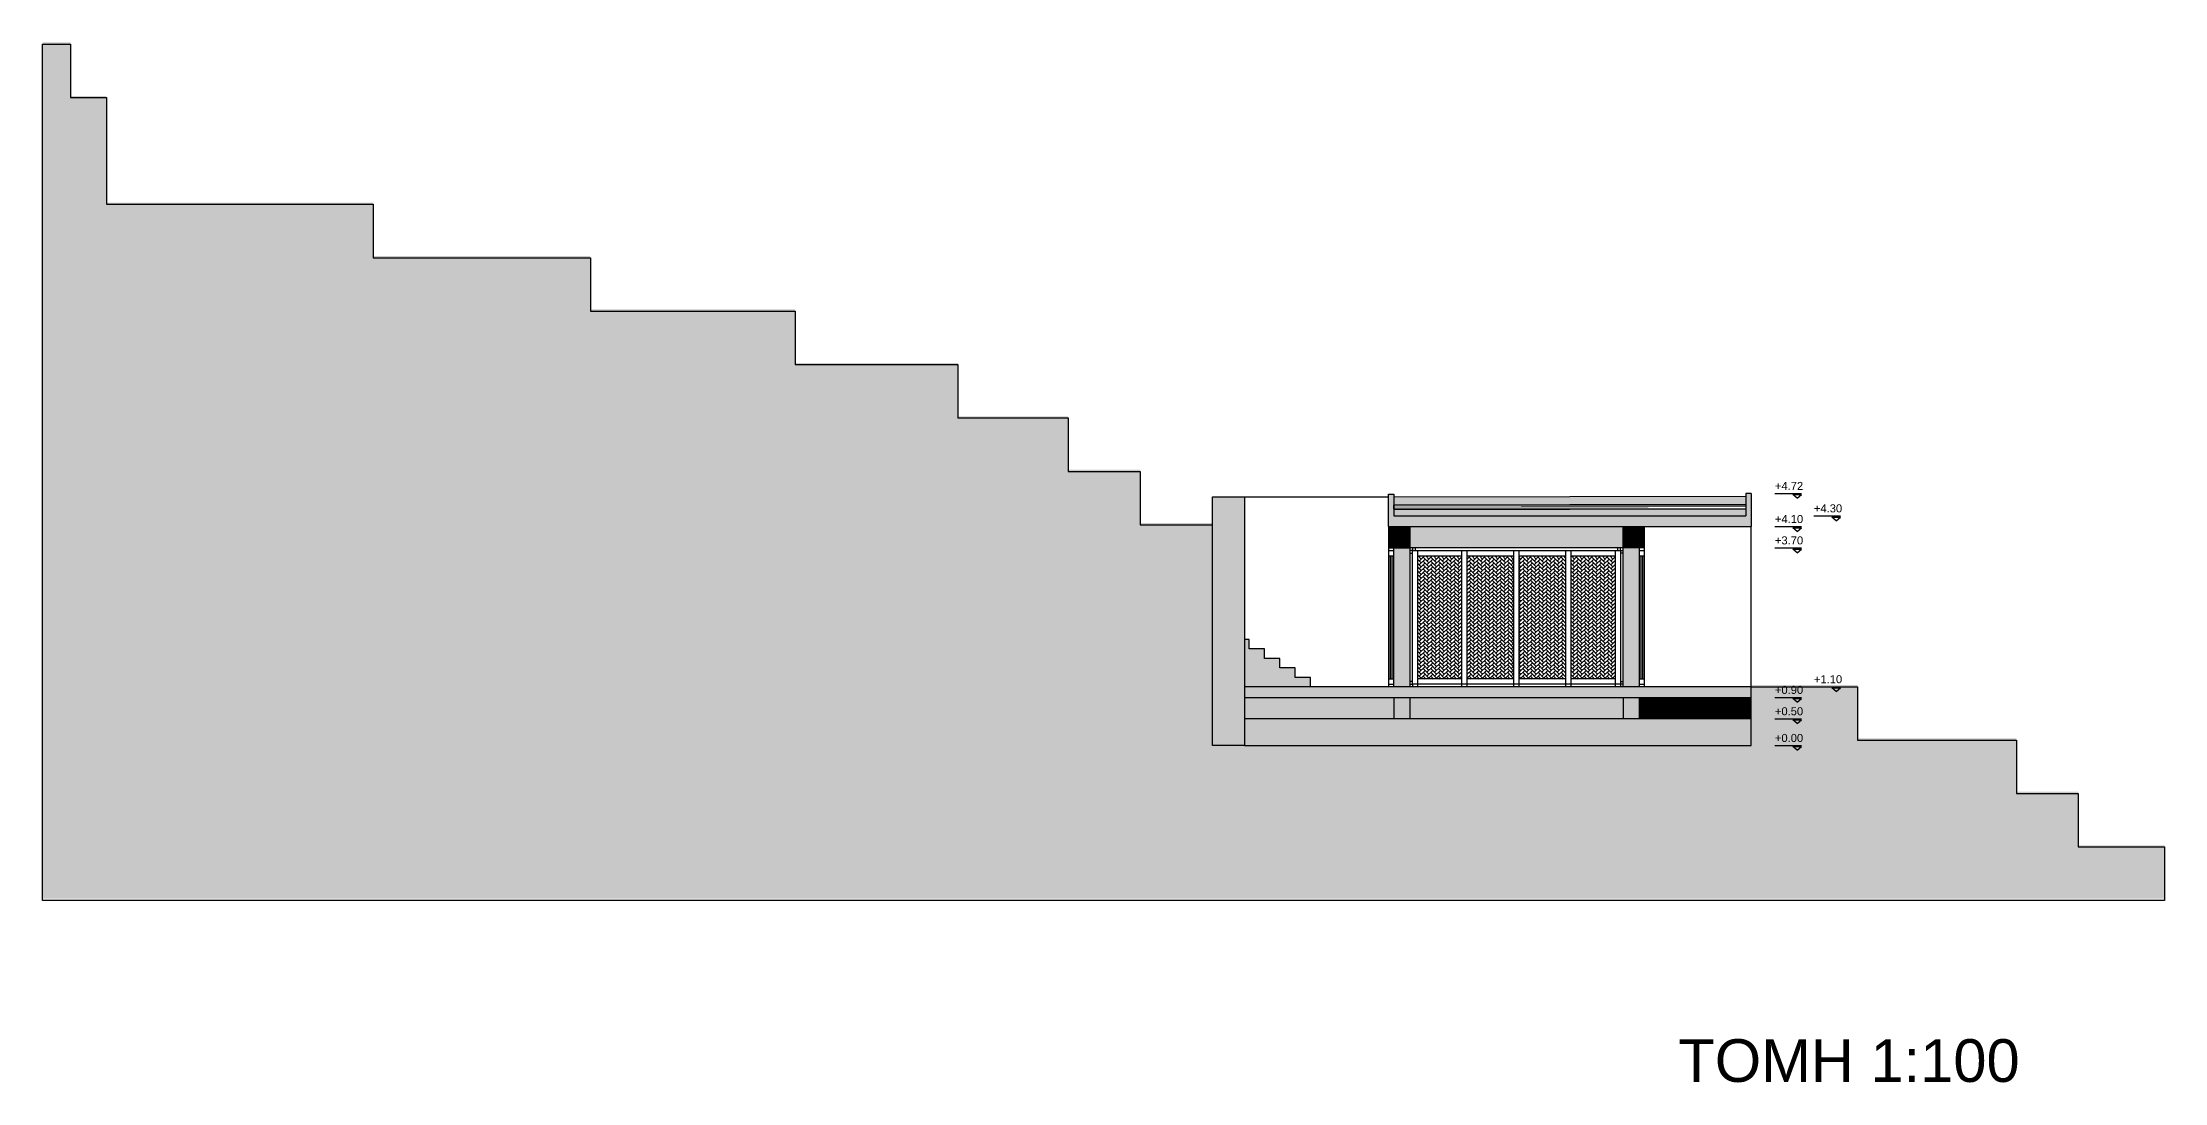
# Model space of a CAD drawing. Header units: millimetres. Extents: x 3409 to 3822, y 896 to 1108.
# Drawn here: x 3501.4 to 3541.18, y 1073.95 to 1093.43 of the extents above; entities that cross this region are included whole.
import ezdxf

# ---------------------------------------------------------------- set-up
doc = ezdxf.new("R2010")
doc.units = ezdxf.units.MM
for name, color, linetype in [('a-epipla', 8, 'Continuous'), ('a-skales', 4, 'Continuous'), ('a-toixoi', 5, 'Continuous'), ('edafos', 2, 'Continuous'), ('Hatch', 27, 'Continuous'), ('Layer1', 5, 'Continuous'), ('line', 1, 'Continuous'), ('toixoi_provolh', 150, 'Continuous')]:
    doc.layers.add(name, color=color, linetype=linetype)
doc.styles.get("Standard").update_dxf_attribs({"font": 'arial.ttf'})
doc.linetypes.add('BATTING', pattern='A,0.00254,-2.54,[134,ltypeshp.shx,S=2.54,R=0,X=-2.54,Y=0],-5.08,[134,ltypeshp.shx,S=2.54,R=180,X=2.54,Y=0],-2.54', length=10.16254)
pattern_1 = [(0, (-0.19314, -244.73637), (0.055245, 0.055245), [0.055245, -0.055245]), (0, (-0.19314, -244.71565), (0.055245, 0.055245), [0.055245, -0.055245]), (0, (-0.19314, -244.694934), (0.055245, 0.055245), [0.055245, -0.055245]), (90, (-0.186234, -244.68803), (-0.055245, 0.055245), [0.055245, -0.055245]), (90, (-0.16552, -244.68803), (-0.055245, 0.055245), [0.055245, -0.055245]), (90, (-0.1448, -244.68803), (-0.055245, 0.055245), [0.055245, -0.055245])]

msp = doc.modelspace()

# ---------------------------------------------------------------- hatches: boundary and pattern name
at = {"layer": 'a-epipla', "true_color": 0x000000}
h = msp.add_hatch(color=18, dxfattribs=at)
h.dxf.hatch_style = 1
h.paths.add_polyline_path([(3533.43, 1084.979), (3533.33, 1084.979), (3533.33, 1084.559), (3526.73, 1084.559), (3526.73, 1084.969), (3526.63, 1084.969), (3526.63, 1084.359), (3533.43, 1084.359)])
at = {"layer": 'a-epipla'}
h = msp.add_hatch(dxfattribs=at)
h.set_pattern_fill('AR-HBONE', color=256, scale=0.0005)
h.set_pattern_definition([(45, (644.616694, -311.60219), (0, 0.071842049), [0.1524, -0.0508]), (135, (644.652615, -311.56627), (7e-18, 0.071842049), [0.1524, -0.0508])])
h.paths.add_polyline_path([(3528.005, 1083.809), (3527.18, 1083.809), (3527.18, 1081.509), (3528.005, 1081.509)])
h.paths.add_polyline_path([(3528.98, 1083.809), (3528.105, 1083.809), (3528.105, 1081.509), (3528.98, 1081.509)])
h.paths.add_polyline_path([(3529.955, 1083.809), (3529.08, 1083.809), (3529.08, 1081.509), (3529.955, 1081.509)])
h.paths.add_polyline_path([(3530.88, 1083.809), (3530.055, 1083.809), (3530.055, 1081.509), (3530.88, 1081.509)])
h = msp.add_hatch(dxfattribs=at)
h.set_pattern_fill('EARTH', color=256, scale=0.0087)
h.set_pattern_definition(pattern_1)
h.paths.add_polyline_path([(3526.73, 1081.159), (3523.93, 1081.159), (3523.93, 1080.759), (3526.73, 1080.759)])
h.paths.add_polyline_path([(3531.03, 1081.159), (3527.03, 1081.159), (3527.03, 1080.759), (3531.03, 1080.759)])
h = msp.add_hatch(dxfattribs=at)
h.set_pattern_fill('EARTH', color=256, scale=0.0087)
h.set_pattern_definition(pattern_1)
h.paths.add_polyline_path([(3533.43, 1081.159), (3531.33, 1081.159), (3531.33, 1080.759), (3533.43, 1080.759)])
at = {"layer": 'a-skales', "true_color": 0x000000}
h = msp.add_hatch(dxfattribs=at)
h.set_pattern_fill('AR-SAND', color=18, scale=0.0085)
h.set_pattern_definition([(37.5, (-0.19314, -244.7039), (-0.013600266, 0.416001252), [0, -0.328168, 0, -0.36703, 0, -0.3508375]), (7.5, (-0.19314, -244.7039), (0.38209479, 0.609301335), [0, -0.177038, 0, -0.295783, 0, -0.1133475]), (327.5, (-0.4587, -244.7039), (0.672343515, 0.001221607), [0, -0.10795, 0, -0.38862, 0, -0.507365]), (317.5, (-0.4587, -244.7039), (0.649022985, 0.189489925), [0, -0.053975, 0, -0.254762, 0, -0.291465])])
h.paths.add_polyline_path([(3523.33, 1084.426), (3521.978, 1084.426), (3521.978, 1085.426), (3520.624, 1085.426), (3520.624, 1086.426), (3518.56, 1086.426), (3518.56, 1087.426), (3515.511, 1087.426), (3515.511, 1088.426), (3511.672, 1088.426), (3511.672, 1089.426), (3507.601, 1089.427), (3507.601, 1090.427), (3502.601, 1090.427), (3502.601, 1092.426), (3501.931, 1092.426), (3501.931, 1093.426), (3501.403, 1093.426), (3501.402, 1077.392), (3541.175, 1077.392), (3541.175, 1078.392), (3539.559, 1078.392), (3539.559, 1079.392), (3538.398, 1079.392), (3538.398, 1080.392), (3535.422, 1080.392), (3535.422, 1081.392), (3533.43, 1081.392), (3533.43, 1081.192), (3533.43, 1080.792), (3533.43, 1080.292), (3523.93, 1080.292), (3523.33, 1080.292)])
at = {"layer": 'Hatch'}
h = msp.add_hatch(color=256, dxfattribs=at)
h.dxf.hatch_style = 1
h.paths.add_polyline_path([(3526.73, 1084.919), (3526.73, 1084.769), (3533.33, 1084.779), (3533.33, 1084.929)])
at = {"layer": 'Hatch', "true_color": 0x939598}
h = msp.add_hatch(color=252, dxfattribs=at)
h.dxf.hatch_style = 1
h.paths.add_polyline_path([(3531.03, 1084.359), (3527.03, 1084.359), (3527.03, 1083.959), (3531.03, 1083.959)])
h = msp.add_hatch(color=252, dxfattribs=at)
h.dxf.hatch_style = 1
h.paths.add_polyline_path([(3527.03, 1083.959), (3526.73, 1083.959), (3526.73, 1081.359), (3527.03, 1081.359)])
h = msp.add_hatch(color=252, dxfattribs=at)
h.dxf.hatch_style = 1
h.paths.add_polyline_path([(3531.33, 1083.959), (3531.03, 1083.959), (3531.03, 1081.359), (3531.33, 1081.359)])
at = {"layer": 'Hatch', "true_color": 0xc7c8ca}
h = msp.add_hatch(color=9, dxfattribs=at)
h.dxf.hatch_style = 1
h.paths.add_polyline_path([(3526.66, 1083.809), (3526.63, 1083.809), (3526.63, 1081.509), (3526.66, 1081.509)])
h.paths.add_polyline_path([(3526.73, 1083.809), (3526.7, 1083.809), (3526.7, 1081.509), (3526.73, 1081.509)])
h = msp.add_hatch(color=9, dxfattribs=at)
h.dxf.hatch_style = 1
h.paths.add_polyline_path([(3531.43, 1083.809), (3531.4, 1083.809), (3531.4, 1081.509), (3531.43, 1081.509)])
h.paths.add_polyline_path([(3531.36, 1083.809), (3531.33, 1083.809), (3531.33, 1081.509), (3531.36, 1081.509)])
at = {"layer": 'Hatch', "true_color": 0x515152}
h = msp.add_hatch(color=251, dxfattribs=at)
h.dxf.hatch_style = 1
h.paths.add_polyline_path([(3525.17, 1081.359), (3525.17, 1081.536), (3524.883, 1081.536), (3524.883, 1081.713), (3524.596, 1081.713), (3524.596, 1081.89), (3524.308, 1081.89), (3524.308, 1082.067), (3524.021, 1082.067), (3524.021, 1082.244), (3523.93, 1082.244), (3523.93, 1081.359)])
at = {"layer": 'Hatch', "true_color": 0x000000}
h = msp.add_hatch(color=18, dxfattribs=at)
h.dxf.hatch_style = 1
h.paths.add_polyline_path([(3523.93, 1081.359), (3523.93, 1081.159), (3533.43, 1081.159), (3533.43, 1081.359)])
at = {"layer": 'Hatch'}
h = msp.add_hatch(color=17, dxfattribs=at)
h.dxf.hatch_style = 1
h.paths.add_polyline_path([(3531.03, 1081.159), (3527.03, 1081.159), (3527.03, 1080.759), (3531.03, 1080.759)])
h.paths.add_polyline_path([(3526.73, 1081.159), (3523.93, 1081.159), (3523.93, 1080.759), (3526.73, 1080.759)])
h.paths.add_polyline_path([(3533.43, 1081.159), (3531.33, 1081.159), (3531.33, 1080.759), (3533.43, 1080.759)])
at = {"layer": 'Layer1', "true_color": 0x000000}
h = msp.add_hatch(color=18, dxfattribs=at)
h.dxf.hatch_style = 1
h.paths.add_polyline_path([(3523.93, 1084.919), (3523.33, 1084.919), (3523.33, 1080.259), (3523.93, 1080.259), (3523.93, 1081.359)])
at = {"layer": 'Layer1', "true_color": 0x636466}
h = msp.add_hatch(color=251, dxfattribs=at)
h.dxf.hatch_style = 1
h.paths.add_polyline_path([(3533.33, 1084.559), (3533.33, 1084.689), (3526.73, 1084.679), (3526.73, 1084.559)])
at = {"layer": 'Layer1', "true_color": 0x000000, "transparency": 33554559}
h = msp.add_hatch(color=18, dxfattribs=at)
h.dxf.hatch_style = 1
h.paths.add_polyline_path([(3527.03, 1084.359), (3526.63, 1084.359), (3526.63, 1083.959), (3527.03, 1083.959)])
h = msp.add_hatch(color=18, dxfattribs=at)
h.dxf.hatch_style = 1
h.paths.add_polyline_path([(3531.43, 1084.359), (3531.03, 1084.359), (3531.03, 1083.959), (3531.43, 1083.959)])
at = {"layer": 'Layer1', "true_color": 0x939598}
h = msp.add_hatch(color=252, dxfattribs=at)
h.dxf.hatch_style = 1
h.paths.add_polyline_path([(3527.03, 1081.159), (3526.73, 1081.159), (3526.73, 1080.759), (3527.03, 1080.759)])
h.paths.add_polyline_path([(3531.33, 1081.159), (3531.03, 1081.159), (3531.03, 1080.759), (3531.33, 1080.759)])
at = {"layer": 'Layer1', "true_color": 0x000000}
h = msp.add_hatch(color=18, dxfattribs=at)
h.dxf.hatch_style = 1
h.paths.add_polyline_path([(3533.43, 1080.759), (3526.73, 1080.759), (3523.93, 1080.759), (3523.93, 1080.259), (3533.43, 1080.259)])

# ---------------------------------------------------------------- linework, layer by layer
at = {"layer": 'a-epipla'}
for p, q in [((3523.93, 1084.919), (3526.63, 1084.919)), ((3526.73, 1084.919), (3533.33, 1084.929)), ((3526.73, 1084.769), (3533.33, 1084.779)), ((3526.73, 1084.759), (3533.33, 1084.769)), ((3526.73, 1084.689), (3526.73, 1084.759)), ((3526.73, 1084.689), (3533.33, 1084.699)), ((3526.73, 1084.679), (3533.33, 1084.689)), ((3533.33, 1084.769), (3533.33, 1084.699)), ((3533.872, 1084.979), (3534.372, 1084.979)), ((3534.207, 1084.958), (3534.372, 1084.958)), ((3534.289, 1084.89), (3534.207, 1084.958)), ((3534.289, 1084.89), (3534.372, 1084.958)), ((3533.43, 1081.359), (3533.43, 1084.359)), ((3533.872, 1084.359), (3534.372, 1084.359)), ((3534.207, 1084.338), (3534.372, 1084.338)), ((3534.289, 1084.27), (3534.207, 1084.338)), ((3534.289, 1084.27), (3534.372, 1084.338)), ((3534.603, 1084.559), (3535.103, 1084.559)), ((3534.938, 1084.538), (3535.103, 1084.538)), ((3535.02, 1084.47), (3534.938, 1084.538)), ((3535.02, 1084.47), (3535.103, 1084.538)), ((3527.08, 1083.909), (3527.03, 1083.909)), ((3527.03, 1083.859), (3527.08, 1083.859)), ((3527.08, 1083.959), (3527.08, 1083.909)), ((3527.08, 1083.909), (3530.98, 1083.909)), ((3527.08, 1081.409), (3527.08, 1083.909)), ((3527.13, 1083.959), (3527.13, 1083.909)), ((3527.18, 1081.359), (3527.18, 1083.909)), ((3528.005, 1081.359), (3528.005, 1083.909)), ((3528.105, 1081.359), (3528.105, 1083.909)), ((3528.98, 1081.359), (3528.98, 1083.909)), ((3529.08, 1081.359), (3529.08, 1083.909)), ((3529.955, 1081.359), (3529.955, 1083.909)), ((3530.055, 1081.359), (3530.055, 1083.909)), ((3530.88, 1083.909), (3530.88, 1081.359)), ((3530.93, 1083.909), (3530.93, 1083.959)), ((3530.98, 1083.909), (3530.98, 1083.959)), ((3530.98, 1083.909), (3530.98, 1081.409)), ((3530.98, 1083.909), (3531.03, 1083.909)), ((3531.03, 1083.859), (3530.98, 1083.859)), ((3533.872, 1083.959), (3534.372, 1083.959)), ((3534.207, 1083.938), (3534.372, 1083.938)), ((3534.289, 1083.87), (3534.207, 1083.938)), ((3534.289, 1083.87), (3534.372, 1083.938)), ((3527.18, 1083.809), (3528.005, 1083.809)), ((3528.105, 1083.809), (3528.98, 1083.809)), ((3529.08, 1083.809), (3529.955, 1083.809)), ((3530.055, 1083.809), (3530.88, 1083.809)), ((3527.08, 1081.459), (3527.03, 1081.459)), ((3528.005, 1081.509), (3527.18, 1081.509)), ((3528.98, 1081.509), (3528.105, 1081.509)), ((3529.955, 1081.509), (3529.08, 1081.509)), ((3530.88, 1081.509), (3530.055, 1081.509)), ((3530.98, 1081.459), (3531.03, 1081.459)), ((3527.03, 1081.409), (3527.08, 1081.409)), ((3530.98, 1081.409), (3527.08, 1081.409)), ((3527.08, 1081.409), (3527.08, 1081.359)), ((3531.03, 1081.409), (3530.98, 1081.409)), ((3530.98, 1081.409), (3530.98, 1081.359)), ((3533.872, 1081.359), (3534.372, 1081.359)), ((3533.872, 1081.159), (3534.372, 1081.159)), ((3534.207, 1081.138), (3534.372, 1081.138)), ((3534.289, 1081.07), (3534.207, 1081.138)), ((3534.289, 1081.07), (3534.372, 1081.138)), ((3534.603, 1081.359), (3535.103, 1081.359)), ((3534.938, 1081.338), (3535.103, 1081.338)), ((3535.02, 1081.27), (3534.938, 1081.338)), ((3535.02, 1081.27), (3535.103, 1081.338)), ((3533.872, 1080.759), (3534.372, 1080.759)), ((3534.207, 1080.738), (3534.372, 1080.738)), ((3534.289, 1080.67), (3534.207, 1080.738)), ((3534.289, 1080.67), (3534.372, 1080.738)), ((3533.872, 1080.259), (3534.372, 1080.259)), ((3534.207, 1080.238), (3534.372, 1080.238)), ((3534.289, 1080.17), (3534.207, 1080.238)), ((3534.289, 1080.17), (3534.372, 1080.238))]:
    msp.add_line(p, q, dxfattribs=at)
msp.add_lwpolyline([(3525.17, 1081.359), (3525.17, 1081.536), (3524.883, 1081.536), (3524.883, 1081.713), (3524.596, 1081.713), (3524.596, 1081.89), (3524.308, 1081.89), (3524.308, 1082.067), (3524.021, 1082.067), (3524.021, 1082.244), (3523.93, 1082.244)], dxfattribs=at)
at = {"layer": 'a-toixoi'}
for p, q in [((3526.63, 1084.359), (3526.63, 1084.969)), ((3533.43, 1084.979), (3533.43, 1084.359)), ((3526.63, 1084.359), (3533.43, 1084.359)), ((3526.73, 1084.559), (3533.33, 1084.559)), ((3531.03, 1083.959), (3531.03, 1084.359)), ((3531.43, 1083.959), (3531.43, 1084.359)), ((3526.63, 1083.959), (3526.63, 1083.809)), ((3526.63, 1083.909), (3526.73, 1083.909)), ((3526.73, 1083.809), (3526.73, 1083.959)), ((3531.43, 1083.959), (3531.03, 1083.959)), ((3531.33, 1083.959), (3531.33, 1083.809)), ((3531.33, 1083.909), (3531.43, 1083.909)), ((3531.43, 1083.809), (3531.43, 1083.959)), ((3526.63, 1083.809), (3526.73, 1083.809)), ((3531.33, 1083.809), (3531.43, 1083.809)), ((3526.63, 1081.509), (3526.63, 1081.359)), ((3526.63, 1081.509), (3526.73, 1081.509)), ((3526.73, 1081.359), (3526.73, 1081.509)), ((3531.33, 1081.509), (3531.33, 1081.359)), ((3531.33, 1081.509), (3531.43, 1081.509)), ((3531.43, 1081.359), (3531.43, 1081.509)), ((3526.63, 1081.409), (3526.73, 1081.409)), ((3531.33, 1081.409), (3531.43, 1081.409))]:
    msp.add_line(p, q, dxfattribs=at)
for points in [[(3526.63, 1084.969), (3526.73, 1084.969), (3526.73, 1084.559)], [(3533.43, 1084.979), (3533.33, 1084.979), (3533.33, 1084.559)], [(3526.63, 1084.359), (3526.63, 1083.959), (3527.03, 1083.959), (3527.03, 1084.359)], [(3523.93, 1081.159), (3533.43, 1081.159), (3533.43, 1081.359), (3523.93, 1081.359), (3523.93, 1081.159)], [(3526.73, 1080.759), (3523.93, 1080.759), (3523.93, 1080.259), (3533.43, 1080.259), (3533.43, 1080.759), (3526.73, 1080.759)]]:
    msp.add_lwpolyline(points, dxfattribs=at)
at = {"layer": 'edafos'}
for points in [[(3501.402, 1077.359), (3501.402, 1093.394), (3501.931, 1093.394), (3501.931, 1092.394), (3502.601, 1092.394), (3502.601, 1090.395), (3507.601, 1090.395), (3507.601, 1089.395), (3511.672, 1089.394), (3511.672, 1088.394), (3515.511, 1088.394), (3515.511, 1087.394)], [(3533.43, 1081.359), (3535.422, 1081.359), (3535.422, 1080.359), (3538.398, 1080.359), (3538.398, 1079.359), (3539.559, 1079.359), (3539.559, 1078.359), (3541.175, 1078.359), (3541.175, 1077.359), (3501.402, 1077.359), (3501.403, 1093.394)], [(3515.511, 1087.394), (3518.56, 1087.394), (3518.56, 1086.394), (3520.624, 1086.394), (3520.624, 1085.394), (3521.978, 1085.394), (3521.978, 1084.394), (3523.33, 1084.394)], [(3523.33, 1084.919), (3523.93, 1084.919), (3523.93, 1080.259), (3523.33, 1080.259), (3523.33, 1084.919)]]:
    msp.add_lwpolyline(points, dxfattribs=at)
at = {"layer": 'Hatch'}
msp.add_line((3533.43, 1080.759), (3533.43, 1081.159), dxfattribs=at)
at = {"layer": 'line', "linetype": 'BATTING', "lineweight": 5, "ltscale": 0.0034}
for p, q in [((3526.73, 1084.724), (3529.13, 1084.728)), ((3529.114, 1084.728), (3531.499, 1084.731)), ((3531.499, 1084.731), (3533.33, 1084.734))]:
    msp.add_line(p, q, dxfattribs=at)
at = {"layer": 'toixoi_provolh'}
for p, q in [((3527.03, 1084.359), (3527.03, 1081.359)), ((3531.03, 1081.359), (3531.03, 1084.359)), ((3531.03, 1083.959), (3527.03, 1083.959)), ((3526.63, 1083.809), (3526.63, 1081.509)), ((3526.66, 1083.809), (3526.66, 1081.509)), ((3526.7, 1081.509), (3526.7, 1083.809)), ((3526.73, 1081.509), (3526.73, 1083.809)), ((3531.33, 1083.809), (3531.33, 1081.509)), ((3531.36, 1083.809), (3531.36, 1081.509)), ((3531.4, 1081.509), (3531.4, 1083.809)), ((3531.43, 1081.509), (3531.43, 1083.809)), ((3526.73, 1081.159), (3526.73, 1080.759)), ((3527.03, 1081.159), (3527.03, 1080.759)), ((3531.03, 1081.159), (3531.03, 1080.759)), ((3531.33, 1081.159), (3531.33, 1080.759))]:
    msp.add_line(p, q, dxfattribs=at)

# ---------------------------------------------------------------- texts
at = {"layer": 'a-epipla', "attachment_point": 1}
for s, width, insert, char_height in [('+4.72', 0.50358, (3533.872, 1085.196), 0.15), ('+4.30', 0.50358, (3534.603, 1084.776), 0.15), ('+4.10', 0.50358, (3533.872, 1084.576), 0.15), ('+3.70', 0.50358, (3533.872, 1084.176), 0.15), ('+1.10', 0.50358, (3534.603, 1081.576), 0.15), ('+0.90', 0.50358, (3533.872, 1081.376), 0.15), ('+0.50', 0.50358, (3533.872, 1080.976), 0.15), ('+0.00', 0.50358, (3533.872, 1080.476), 0.15), ('\\pxqr;ΤΟΜΗ 1:100', 24.99186, (3513.468, 1074.759), 0.8)]:
    msp.add_mtext_dynamic_manual_height_columns(s, width=width, gutter_width=12.5, heights=[0], dxfattribs=dict(at, insert=insert, char_height=char_height))

doc.saveas('drawing.dxf')
